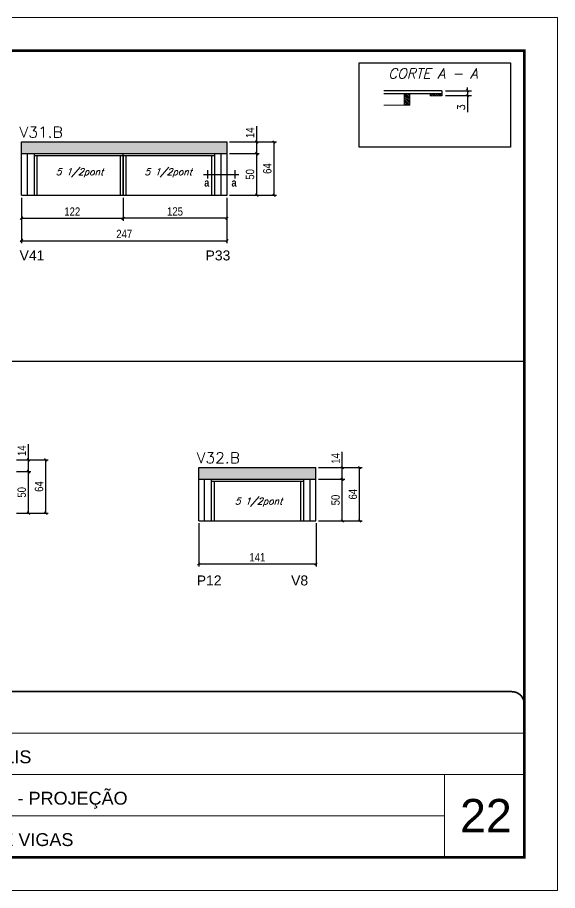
# Model space of a CAD drawing. Header units: millimetres. Extents: x 2921 to 9246, y 316 to 11751.
# Drawn here: x 5342 to 5991, y 3762 to 4812 of the extents above; entities that cross this region are included whole.
import ezdxf
from ezdxf.enums import TextEntityAlignment as Align

# ---------------------------------------------------------------- set-up
doc = ezdxf.new("R2010")
doc.units = ezdxf.units.MM
for name, pattern in [('CONTINUO', [0]), ('DASHED', [0.75, 0.5, -0.25]), ('HIDDEN', [9.525, 6.35, -3.175])]:
    doc.linetypes.add(name, pattern=pattern)
for name, color, linetype in [('1', 3, 'Continuous'), ('5', 5, 'Continuous'), ('8', 8, 'Continuous'), ('COTA', 241, 'Continuous'), ('Cotas', 1, 'Continuous'), ('detalhes', 4, 'Continuous'), ('Hachura', 253, 'Continuous'), ('NOMENCLATURA', 7, 'Continuous'), ('Painéis', 200, 'Continuous'), ('SARR_2.2x7', 40, 'Continuous'), ('SARR_3.5x7', 81, 'Continuous'), ('texto', 7, 'Continuous')]:
    doc.layers.add(name, color=color, linetype=linetype)
for name, color, linetype, lineweight in [('CARIMBO', 255, 'Continuous', 9), ('Folhas', 255, 'Continuous', 9), ('Madeira', 126, 'Continuous', 18), ('SARRAFO DE PRESSAO', 251, 'DASHED', 9), ('TEXTO PILAR', 3, 'Continuous', 15), ('Texto Seção', 7, 'Continuous', 15)]:
    doc.layers.add(name, color=color, linetype=linetype, lineweight=lineweight)
doc.styles.add('arial', font='arial.ttf')
doc.styles.add('COTA TECNICA', font='techl___.ttf', dxfattribs={"height": 10})
doc.styles.add('REGUA-120', font='ROMANS.shx', dxfattribs={"height": 15})
doc.styles.add('Romans', font='romans.shx')
doc.styles.get("Standard").update_dxf_attribs({"font": 'arial.ttf'})
doc.styles.add('TECNICA', font='techb___.ttf', dxfattribs={"height": 10})
doc.dimstyles.new('COTA PARA DETALHES', dxfattribs={"dimtxt": 9, "dimasz": 4, "dimexe": 5, "dimexo": 5, "dimgap": 3, "dimtad": 1, "dimdec": 1, "dimlfac": 0.5, "dimzin": 12, "dimdsep": 46, "dimtxsty": 'Romans', "dimblk": 'ARCHTICK', "dimcen": 10, "dimdle": 5, "dimclrd": 4, "dimclre": 4, "dimclrt": 240, "dimadec": 1, "dimazin": 3, "dimtfac": 1, "dimtdec": 1, "dimtmove": 0, "dimatfit": 3, "dimldrblk": 'ARCHTICK', "dimfxl": 1, "dimtolj": 1, "dimtzin": 12, "dimarcsym": 0})
doc.dimstyles.new('PAINEL', dxfattribs={"dimtxt": 10, "dimasz": 3, "dimexe": 3, "dimexo": 3, "dimgap": 3, "dimtad": 1, "dimdec": 1, "dimzin": 12, "dimdsep": 46, "dimtxsty": 'COTA TECNICA', "dimblk1": 'OBLIQUE', "dimblk2": 'OBLIQUE', "dimsah": 1, "dimcen": 0.9, "dimclrd": 4, "dimclre": 4, "dimclrt": 240, "dimadec": 1, "dimazin": 3, "dimtfac": 1, "dimtdec": 1, "dimtmove": 0, "dimatfit": 3, "dimfxl": 1, "dimtolj": 1, "dimtzin": 12, "dimarcsym": 0})
pattern_1 = [(315, (1198.1604, -6856.1914), (1.12253202, 1.12253202), [])]

# ---------------------------------------------------------------- blocks, each defined once
blk = doc.blocks.new('9999999999')
at = {"color": 30, "linetype": 'CONTINUO'}
for p, q in [((98564.6, 34379.6), (99584, 34379.6)), ((98564.6, 34329.8), (99488, 34329.8)), ((99584, 34329.8), (99488, 34329.8)), ((99488, 34329.8), (99488, 34230.2)), ((98564.6, 34280), (99488, 34280))]:
    blk.add_line(p, q, dxfattribs=at)
at = {"color": 30, "linetype": 'CONTINUO', "const_width": 2}
blk.add_lwpolyline([(99584, 34230.2), (99584, 34414.4, 0.414214), (99569, 34429.4), (98229, 34429.4, 0.414214), (98214, 34414.4), (98214, 34245.2, 0.414214), (98229, 34230.2), (99584, 34230.2)], format="xyb", dxfattribs=at)
at = {"layer": 'Folhas'}
blk.add_lwpolyline([(98139, 34190.2), (99624, 34190.2), (99624, 35240.2), (98139, 35240.2)], close=True, dxfattribs=at)
at = {"layer": 'Folhas', "color": 30, "const_width": 3}
blk.add_lwpolyline([(98214, 34230.2), (99584, 34230.2), (99584, 35200.2), (98214, 35200.2)], close=True, dxfattribs=at)
at = {"color": 7, "linetype": 'Continuous', "ltscale": 5, "style": 'arial'}
for s, p in [('INDIANOPOLIS', (98837.7, 34343.3)), ('1° SUBSOLO - PROJEÇÃO', (98837.7, 34293.5)), ('LATERAL DE VIGAS', (98837.7, 34243.7))]:
    blk.add_text(s, height=15.483, dxfattribs=at).set_placement(p)
blk = doc.blocks.new('_ArchTick')
at = {"color": 0, "linetype": 'ByBlock', "const_width": 0.15}
blk.add_lwpolyline([(-0.5, -0.5), (0.5, 0.5)], dxfattribs=at)
blk = doc.blocks.new('*D294')
at = {"layer": 'COTA', "color": 4, "lineweight": -2, "transparency": 16777216}
for p, q in [((5882.9, 4723.6), (5882.9, 4727.6)), ((5856.6, 4723.6), (5887.9, 4723.6)), ((5856.6, 4717.6), (5887.9, 4717.6)), ((5882.9, 4723.6), (5882.9, 4717.6)), ((5882.9, 4717.6), (5882.9, 4697.6))]:
    blk.add_line(p, q, dxfattribs=at)
at = {"layer": 'Defpoints', "color": 0, "transparency": 16777216}
for p in [(5851.6, 4723.6), (5851.6, 4717.6), (5882.9, 4717.6)]:
    blk.add_point(p, dxfattribs=at)
at = {"layer": 'COTA', "color": 4, "lineweight": -2, "transparency": 16777216, "xscale": 4, "yscale": 4, "zscale": 4}
for p, rotation in [((5882.9, 4723.6), 270), ((5882.9, 4717.6), 90)]:
    blk.add_blockref('_ArchTick', p, dxfattribs=dict(at, rotation=rotation))
at = {"layer": 'COTA', "color": 240, "transparency": 16777216, "insert": (5875.4, 4703.6), "char_height": 9, "attachment_point": 5, "rotation": 90, "style": 'Romans'}
blk.add_mtext('\\A1;3', dxfattribs=at)
blk = doc.blocks.new('_Oblique')
at = {"layer": '1', "color": 0, "lineweight": -2}
blk.add_line((-0.5, -0.5), (0.5, 0.5), dxfattribs=at)
blk = doc.blocks.new('*D295')
at = {"layer": 'Defpoints', "color": 0, "transparency": 16777216}
for p in [(5468.8, 4597.9), (5593.8, 4597.9), (5468.8, 4570.2)]:
    blk.add_point(p, dxfattribs=at)
at = {"layer": 'Painéis', "color": 4, "lineweight": -2, "transparency": 16777216}
for p, q in [((5468.8, 4594.9), (5468.8, 4567.2)), ((5593.8, 4594.9), (5593.8, 4567.2)), ((5593.8, 4570.2), (5468.8, 4570.2))]:
    blk.add_line(p, q, dxfattribs=at)
at = {"layer": 'Painéis', "color": 4, "lineweight": -2, "transparency": 16777216, "xscale": 3, "yscale": 3, "zscale": 3, "rotation": 180}
blk.add_blockref('_Oblique', (5468.8, 4570.2), dxfattribs=at)
at = {"layer": 'Painéis', "color": 4, "lineweight": -2, "transparency": 16777216, "xscale": 3, "yscale": 3, "zscale": 3}
blk.add_blockref('_Oblique', (5593.8, 4570.2), dxfattribs=at)
at = {"layer": 'Painéis', "color": 240, "lineweight": 5, "transparency": 16777216, "insert": (5531.3, 4578.3), "char_height": 10, "attachment_point": 5, "style": 'COTA TECNICA'}
blk.add_mtext('\\A1;125', dxfattribs=at)
blk = doc.blocks.new('*D946')
at = {"layer": 'Defpoints', "color": 0, "transparency": 16777216}
for p in [(5593.8, 4661.9), (5650.4, 4661.9), (5593.8, 4597.9)]:
    blk.add_point(p, dxfattribs=at)
at = {"layer": 'Painéis', "color": 4, "lineweight": -2, "transparency": 16777216}
for p, q in [((5596.8, 4661.9), (5653.4, 4661.9)), ((5650.4, 4597.9), (5650.4, 4661.9)), ((5596.8, 4597.9), (5653.4, 4597.9))]:
    blk.add_line(p, q, dxfattribs=at)
at = {"layer": 'Painéis', "color": 4, "lineweight": -2, "transparency": 16777216, "xscale": 3, "yscale": 3, "zscale": 3}
for p, rotation in [((5650.4, 4661.9), 90), ((5650.4, 4597.9), 270)]:
    blk.add_blockref('_Oblique', p, dxfattribs=dict(at, rotation=rotation))
at = {"layer": 'Painéis', "color": 240, "lineweight": 5, "transparency": 16777216, "insert": (5642.3, 4629.9), "char_height": 10, "attachment_point": 5, "rotation": 90, "style": 'COTA TECNICA'}
blk.add_mtext('\\A1;64', dxfattribs=at)
blk = doc.blocks.new('*D947')
at = {"layer": 'Defpoints', "color": 0, "transparency": 16777216}
for p in [(5593.8, 4647.9), (5629.6, 4647.9), (5593.8, 4597.9)]:
    blk.add_point(p, dxfattribs=at)
at = {"layer": 'Painéis', "color": 4, "lineweight": -2, "transparency": 16777216}
for p, q in [((5596.8, 4647.9), (5632.6, 4647.9)), ((5629.6, 4597.9), (5629.6, 4647.9)), ((5596.8, 4597.9), (5632.6, 4597.9))]:
    blk.add_line(p, q, dxfattribs=at)
at = {"layer": 'Painéis', "color": 4, "lineweight": -2, "transparency": 16777216, "xscale": 3, "yscale": 3, "zscale": 3}
for p, rotation in [((5629.6, 4647.9), 90), ((5629.6, 4597.9), 270)]:
    blk.add_blockref('_Oblique', p, dxfattribs=dict(at, rotation=rotation))
at = {"layer": 'Painéis', "color": 240, "lineweight": 5, "transparency": 16777216, "insert": (5621.5, 4622.9), "char_height": 10, "attachment_point": 5, "rotation": 90, "style": 'COTA TECNICA'}
blk.add_mtext('\\A1;50', dxfattribs=at)
blk = doc.blocks.new('*D948')
at = {"layer": 'Defpoints', "color": 0, "transparency": 16777216}
for p in [(5593.8, 4661.9), (5629.6, 4661.9), (5593.8, 4647.9)]:
    blk.add_point(p, dxfattribs=at)
at = {"layer": 'Painéis', "color": 4, "lineweight": -2, "transparency": 16777216}
for p, q in [((5629.6, 4661.9), (5629.6, 4681)), ((5596.8, 4661.9), (5632.6, 4661.9)), ((5629.6, 4647.9), (5629.6, 4661.9)), ((5596.8, 4647.9), (5632.6, 4647.9))]:
    blk.add_line(p, q, dxfattribs=at)
at = {"layer": 'Painéis', "color": 4, "lineweight": -2, "transparency": 16777216, "xscale": 3, "yscale": 3, "zscale": 3}
for p, rotation in [((5629.6, 4661.9), 90), ((5629.6, 4647.9), 270)]:
    blk.add_blockref('_Oblique', p, dxfattribs=dict(at, rotation=rotation))
at = {"layer": 'Painéis', "color": 240, "lineweight": 5, "transparency": 16777216, "insert": (5621.5, 4673), "char_height": 10, "attachment_point": 5, "rotation": 90, "style": 'COTA TECNICA'}
blk.add_mtext('\\A1;14', dxfattribs=at)
blk = doc.blocks.new('*D949')
at = {"layer": 'Defpoints', "color": 0, "transparency": 16777216}
for p in [(5346.8, 4597.9), (5468.8, 4597.9), (5468.8, 4570.2)]:
    blk.add_point(p, dxfattribs=at)
at = {"layer": 'Painéis', "color": 4, "lineweight": -2, "transparency": 16777216}
for p, q in [((5346.8, 4594.9), (5346.8, 4567.2)), ((5468.8, 4594.9), (5468.8, 4567.2)), ((5346.8, 4570.2), (5468.8, 4570.2))]:
    blk.add_line(p, q, dxfattribs=at)
at = {"layer": 'Painéis', "color": 4, "lineweight": -2, "transparency": 16777216, "xscale": 3, "yscale": 3, "zscale": 3, "rotation": 180}
blk.add_blockref('_Oblique', (5346.8, 4570.2), dxfattribs=at)
at = {"layer": 'Painéis', "color": 4, "lineweight": -2, "transparency": 16777216, "xscale": 3, "yscale": 3, "zscale": 3}
blk.add_blockref('_Oblique', (5468.8, 4570.2), dxfattribs=at)
at = {"layer": 'Painéis', "color": 240, "lineweight": 5, "transparency": 16777216, "insert": (5407.8, 4578.2), "char_height": 10, "attachment_point": 5, "style": 'COTA TECNICA'}
blk.add_mtext('\\A1;122', dxfattribs=at)
blk = doc.blocks.new('*D956')
at = {"layer": 'Defpoints', "color": 0, "transparency": 16777216}
for p in [(5337.8, 4279.5), (5376, 4279.5), (5337.8, 4215.5)]:
    blk.add_point(p, dxfattribs=at)
at = {"layer": 'Painéis', "color": 4, "lineweight": -2, "transparency": 16777216}
for p, q in [((5340.8, 4279.5), (5379, 4279.5)), ((5376, 4215.5), (5376, 4279.5)), ((5340.8, 4215.5), (5379, 4215.5))]:
    blk.add_line(p, q, dxfattribs=at)
at = {"layer": 'Painéis', "color": 4, "lineweight": -2, "transparency": 16777216, "xscale": 3, "yscale": 3, "zscale": 3}
for p, rotation in [((5376, 4279.5), 90), ((5376, 4215.5), 270)]:
    blk.add_blockref('_Oblique', p, dxfattribs=dict(at, rotation=rotation))
at = {"layer": 'Painéis', "color": 240, "lineweight": 5, "transparency": 16777216, "insert": (5367.9, 4247.5), "char_height": 10, "attachment_point": 5, "rotation": 90, "style": 'COTA TECNICA'}
blk.add_mtext('\\A1;64', dxfattribs=at)
blk = doc.blocks.new('*D957')
at = {"layer": 'Defpoints', "color": 0, "transparency": 16777216}
for p in [(5337.8, 4265.5), (5355.2, 4265.5), (5337.8, 4215.5)]:
    blk.add_point(p, dxfattribs=at)
at = {"layer": 'Painéis', "color": 4, "lineweight": -2, "transparency": 16777216}
for p, q in [((5340.8, 4265.5), (5358.2, 4265.5)), ((5355.2, 4215.5), (5355.2, 4265.5)), ((5340.8, 4215.5), (5358.2, 4215.5))]:
    blk.add_line(p, q, dxfattribs=at)
at = {"layer": 'Painéis', "color": 4, "lineweight": -2, "transparency": 16777216, "xscale": 3, "yscale": 3, "zscale": 3}
for p, rotation in [((5355.2, 4265.5), 90), ((5355.2, 4215.5), 270)]:
    blk.add_blockref('_Oblique', p, dxfattribs=dict(at, rotation=rotation))
at = {"layer": 'Painéis', "color": 240, "lineweight": 5, "transparency": 16777216, "insert": (5347.1, 4240.5), "char_height": 10, "attachment_point": 5, "rotation": 90, "style": 'COTA TECNICA'}
blk.add_mtext('\\A1;50', dxfattribs=at)
blk = doc.blocks.new('*D958')
at = {"layer": 'Defpoints', "color": 0, "transparency": 16777216}
for p in [(5337.8, 4279.5), (5355.2, 4279.5), (5337.8, 4265.5)]:
    blk.add_point(p, dxfattribs=at)
at = {"layer": 'Painéis', "color": 4, "lineweight": -2, "transparency": 16777216}
for p, q in [((5355.2, 4279.5), (5355.2, 4298.6)), ((5340.8, 4279.5), (5358.2, 4279.5)), ((5355.2, 4265.5), (5355.2, 4279.5)), ((5340.8, 4265.5), (5358.2, 4265.5))]:
    blk.add_line(p, q, dxfattribs=at)
at = {"layer": 'Painéis', "color": 4, "lineweight": -2, "transparency": 16777216, "xscale": 3, "yscale": 3, "zscale": 3}
for p, rotation in [((5355.2, 4279.5), 90), ((5355.2, 4265.5), 270)]:
    blk.add_blockref('_Oblique', p, dxfattribs=dict(at, rotation=rotation))
at = {"layer": 'Painéis', "color": 240, "lineweight": 5, "transparency": 16777216, "insert": (5347.2, 4290.6), "char_height": 10, "attachment_point": 5, "rotation": 90, "style": 'COTA TECNICA'}
blk.add_mtext('\\A1;14', dxfattribs=at)
blk = doc.blocks.new('*D960')
at = {"layer": 'Defpoints', "color": 0, "transparency": 16777216}
for p in [(5700.8, 4270.3), (5753.2, 4270.3), (5700.8, 4206.3)]:
    blk.add_point(p, dxfattribs=at)
at = {"layer": 'Painéis', "color": 4, "lineweight": -2, "transparency": 16777216}
for p, q in [((5703.8, 4270.3), (5756.2, 4270.3)), ((5753.2, 4206.3), (5753.2, 4270.3)), ((5703.8, 4206.3), (5756.2, 4206.3))]:
    blk.add_line(p, q, dxfattribs=at)
at = {"layer": 'Painéis', "color": 4, "lineweight": -2, "transparency": 16777216, "xscale": 3, "yscale": 3, "zscale": 3}
for p, rotation in [((5753.2, 4270.3), 90), ((5753.2, 4206.3), 270)]:
    blk.add_blockref('_Oblique', p, dxfattribs=dict(at, rotation=rotation))
at = {"layer": 'Painéis', "color": 240, "lineweight": 5, "transparency": 16777216, "insert": (5745.1, 4238.3), "char_height": 10, "attachment_point": 5, "rotation": 90, "style": 'COTA TECNICA'}
blk.add_mtext('\\A1;64', dxfattribs=at)
blk = doc.blocks.new('*D961')
at = {"layer": 'Defpoints', "color": 0, "transparency": 16777216}
for p in [(5700.8, 4256.3), (5732.4, 4256.3), (5700.8, 4206.3)]:
    blk.add_point(p, dxfattribs=at)
at = {"layer": 'Painéis', "color": 4, "lineweight": -2, "transparency": 16777216}
for p, q in [((5703.8, 4256.3), (5735.4, 4256.3)), ((5732.4, 4206.3), (5732.4, 4256.3)), ((5703.8, 4206.3), (5735.4, 4206.3))]:
    blk.add_line(p, q, dxfattribs=at)
at = {"layer": 'Painéis', "color": 4, "lineweight": -2, "transparency": 16777216, "xscale": 3, "yscale": 3, "zscale": 3}
for p, rotation in [((5732.4, 4256.3), 90), ((5732.4, 4206.3), 270)]:
    blk.add_blockref('_Oblique', p, dxfattribs=dict(at, rotation=rotation))
at = {"layer": 'Painéis', "color": 240, "lineweight": 5, "transparency": 16777216, "insert": (5724.3, 4231.3), "char_height": 10, "attachment_point": 5, "rotation": 90, "style": 'COTA TECNICA'}
blk.add_mtext('\\A1;50', dxfattribs=at)
blk = doc.blocks.new('*D962')
at = {"layer": 'Defpoints', "color": 0, "transparency": 16777216}
for p in [(5700.8, 4270.3), (5732.4, 4270.3), (5700.8, 4256.3)]:
    blk.add_point(p, dxfattribs=at)
at = {"layer": 'Painéis', "color": 4, "lineweight": -2, "transparency": 16777216}
for p, q in [((5732.4, 4270.3), (5732.4, 4289.4)), ((5703.8, 4270.3), (5735.4, 4270.3)), ((5732.4, 4256.3), (5732.4, 4270.3)), ((5703.8, 4256.3), (5735.4, 4256.3))]:
    blk.add_line(p, q, dxfattribs=at)
at = {"layer": 'Painéis', "color": 4, "lineweight": -2, "transparency": 16777216, "xscale": 3, "yscale": 3, "zscale": 3}
for p, rotation in [((5732.4, 4270.3), 90), ((5732.4, 4256.3), 270)]:
    blk.add_blockref('_Oblique', p, dxfattribs=dict(at, rotation=rotation))
at = {"layer": 'Painéis', "color": 240, "lineweight": 5, "transparency": 16777216, "insert": (5724.4, 4281.3), "char_height": 10, "attachment_point": 5, "rotation": 90, "style": 'COTA TECNICA'}
blk.add_mtext('\\A1;14', dxfattribs=at)
blk = doc.blocks.new('*D334')
at = {"layer": 'Defpoints', "color": 0, "transparency": 16777216}
for p in [(5346.8, 4597.9), (5593.8, 4597.9), (5593.8, 4543.2)]:
    blk.add_point(p, dxfattribs=at)
at = {"layer": 'Painéis', "color": 4, "lineweight": -2, "transparency": 16777216}
for p, q in [((5346.8, 4594.9), (5346.8, 4540.2)), ((5593.8, 4594.9), (5593.8, 4540.2)), ((5346.8, 4543.2), (5593.8, 4543.2))]:
    blk.add_line(p, q, dxfattribs=at)
at = {"layer": 'Painéis', "color": 4, "lineweight": -2, "transparency": 16777216, "xscale": 3, "yscale": 3, "zscale": 3, "rotation": 180}
blk.add_blockref('_Oblique', (5346.8, 4543.2), dxfattribs=at)
at = {"layer": 'Painéis', "color": 4, "lineweight": -2, "transparency": 16777216, "xscale": 3, "yscale": 3, "zscale": 3}
blk.add_blockref('_Oblique', (5593.8, 4543.2), dxfattribs=at)
at = {"layer": 'Painéis', "color": 240, "lineweight": 5, "transparency": 16777216, "insert": (5470.3, 4551.3), "char_height": 10, "attachment_point": 5, "style": 'COTA TECNICA'}
blk.add_mtext('\\A1;247', dxfattribs=at)
blk = doc.blocks.new('*D313')
at = {"layer": 'Defpoints', "color": 0, "transparency": 16777216}
for p in [(5559.8, 4206.3), (5700.8, 4206.3), (5700.8, 4154.4)]:
    blk.add_point(p, dxfattribs=at)
at = {"layer": 'Painéis', "color": 4, "lineweight": -2, "transparency": 16777216}
for p, q in [((5559.8, 4203.3), (5559.8, 4151.4)), ((5700.8, 4203.3), (5700.8, 4151.4)), ((5559.8, 4154.4), (5700.8, 4154.4))]:
    blk.add_line(p, q, dxfattribs=at)
at = {"layer": 'Painéis', "color": 4, "lineweight": -2, "transparency": 16777216, "xscale": 3, "yscale": 3, "zscale": 3, "rotation": 180}
blk.add_blockref('_Oblique', (5559.8, 4154.4), dxfattribs=at)
at = {"layer": 'Painéis', "color": 4, "lineweight": -2, "transparency": 16777216, "xscale": 3, "yscale": 3, "zscale": 3}
blk.add_blockref('_Oblique', (5700.8, 4154.4), dxfattribs=at)
at = {"layer": 'Painéis', "color": 240, "lineweight": 5, "transparency": 16777216, "insert": (5630.3, 4162.4), "char_height": 10, "attachment_point": 5, "style": 'COTA TECNICA'}
blk.add_mtext('\\A1;141', dxfattribs=at)

msp = doc.modelspace()

# ---------------------------------------------------------------- hatches: boundary and pattern name
at = {"layer": 'COTA', "linetype": 'ByBlock'}
h = msp.add_hatch(dxfattribs=at)
h.set_pattern_fill('AR-CONC', color=256, scale=0.03)
h.set_pattern_definition([(50, (3660.1115, -11893.9016), (5.4655401, -0.4781726), [0.5715, -6.2865]), (355, (3660.1115, -11893.9016), (-1.0573026, 5.7317054), [0.4572, -5.0292175]), (100.451445, (3660.567, -11893.9414), (4.4082374, 5.2535326), [0.4857003, -5.3427073]), (46.1842, (3660.1115, -11892.3776), (8.1323712, -1.2612698), [0.85725, -9.42975]), (96.63556, (3660.789, -11892.483), (7.122124, 7.4227837), [0.7285507, -8.0140682]), (351.18415, (3660.1115, -11892.3776), (7.122124, 7.4227837), [0.685799, -7.543792]), (21, (3660.8735, -11892.7586), (4.5484317, -3.067956), [0.5715, -6.2865]), (326, (3660.8735, -11892.7586), (1.8540609, 5.525639), [0.4572, -5.0292]), (71.451445, (3661.2526, -11893.014), (6.4024926, 2.457683), [0.4857003, -5.3426981]), (37.5, (3660.1115, -11893.9016), (0.0926581, 2.53665117), [0, -4.96824, 0, -5.1054, 0, -5.04825]), (7.5, (3660.1115, -11893.9016), (2.00458988, 3.00541724), [0, -2.91084, 0, -4.85394, 0, -1.92405]), (327.5, (3658.4123, -11893.9016), (4.06771786, -0.17186232), [0, -1.905, 0, -5.9436, 0, -7.8867]), (317.5, (3657.6503, -11893.9016), (4.44387544, 0.7627947), [0, -2.4765, 0, -3.94716, 0, -5.6007])])
h.paths.add_polyline_path([(5593.83, 4647.93), (5593.83, 4661.93), (5346.83, 4661.93), (5346.83, 4647.93)])
h = msp.add_hatch(dxfattribs=at)
h.set_pattern_fill('AR-CONC', color=256, scale=0.03)
h.set_pattern_definition([(50, (3812.0444, -12285.553), (5.4655401, -0.4781726), [0.5715, -6.2865]), (355, (3812.0444, -12285.553), (-1.0573026, 5.7317054), [0.4572, -5.0292175]), (100.451445, (3812.5, -12285.593), (4.4082374, 5.2535326), [0.4857003, -5.3427073]), (46.1842, (3812.0444, -12284.029), (8.1323712, -1.2612698), [0.85725, -9.42975]), (96.63556, (3812.722, -12284.134), (7.122124, 7.4227837), [0.7285507, -8.0140682]), (351.18415, (3812.044, -12284.029), (7.122124, 7.4227837), [0.685799, -7.543792]), (21, (3812.8064, -12284.41), (4.5484317, -3.067956), [0.5715, -6.2865]), (326, (3812.8064, -12284.41), (1.8540609, 5.525639), [0.4572, -5.0292]), (71.451445, (3813.1854, -12284.6657), (6.4024926, 2.457683), [0.4857003, -5.3426981]), (37.5, (3812.0444, -12285.553), (0.0926581, 2.53665117), [0, -4.96824, 0, -5.1054, 0, -5.04825]), (7.5, (3812.0444, -12285.553), (2.00458988, 3.00541724), [0, -2.91084, 0, -4.85394, 0, -1.92405]), (327.5, (3810.3451, -12285.553), (4.06771786, -0.17186232), [0, -1.905, 0, -5.9436, 0, -7.8867]), (317.5, (3809.583, -12285.553), (4.44387544, 0.7627947), [0, -2.4765, 0, -3.94716, 0, -5.6007])])
h.paths.add_polyline_path([(5559.76, 4270.28), (5559.76, 4256.28), (5700.76, 4256.28), (5700.76, 4270.28)])
at = {"layer": 'Hachura'}
h = msp.add_hatch(dxfattribs=at)
h.set_pattern_fill('ANSI31', color=256, scale=0.5, angle=270, style=0)
h.set_pattern_definition(pattern_1)
h.paths.add_polyline_path([(5813.74, 4719.99), (5806.74, 4719.99), (5806.74, 4705.99), (5813.74, 4705.99)])
h = msp.add_hatch(dxfattribs=at)
h.set_pattern_fill('ANSI31', color=256, scale=0.5, angle=270, style=0)
h.set_pattern_definition(pattern_1)
h.paths.add_polyline_path([(5838.12, 4719.99), (5838.12, 4717.59), (5852.1, 4717.59), (5852.1, 4719.99)])

# ---------------------------------------------------------------- linework, layer by layer
at = {"layer": '8', "linetype": 'ByBlock'}
msp.add_line((4581.13, 4398.18), (5951.13, 4398.18), dxfattribs=at)
at = {"layer": 'COTA', "linetype": 'ByBlock'}
for p, q in [((5346.83, 4661.93), (5593.83, 4661.93)), ((5346.83, 4647.93), (5346.83, 4661.93)), ((5593.83, 4647.93), (5593.83, 4661.93)), ((5559.76, 4270.28), (5700.76, 4270.28)), ((5559.76, 4256.28), (5559.76, 4270.28)), ((5700.76, 4256.28), (5700.76, 4270.28))]:
    msp.add_line(p, q, dxfattribs=at)
at = {"layer": 'Cotas', "linetype": 'HIDDEN', "ltscale": 50}
msp.add_lwpolyline([(5752.76, 4756.99), (5934.72, 4756.99), (5934.72, 4655.55), (5752.76, 4655.55)], close=True, dxfattribs=at)
at = {"layer": 'Madeira'}
msp.add_lwpolyline([(5813.74, 4719.99), (5813.74, 4705.99), (5782.26, 4705.99)], dxfattribs=at)
for points in [[(5813.74, 4705.99), (5813.74, 4719.99), (5806.74, 4719.99), (5806.74, 4705.99)], [(5838.12, 4719.99), (5852.1, 4719.99), (5852.1, 4717.59), (5838.12, 4717.59)]]:
    msp.add_lwpolyline(points, close=True, dxfattribs=at)
at = {"layer": 'NOMENCLATURA', "linetype": 'Continuous'}
for p, q in [((5565.45, 4622.93), (5608.21, 4622.93)), ((5570.45, 4627.9), (5570.45, 4617.95)), ((5603.21, 4627.9), (5603.21, 4617.95))]:
    msp.add_line(p, q, dxfattribs=at)
at = {"layer": 'Painéis', "linetype": 'ByBlock'}
for p, q in [((5852.1, 4723.59), (5782.25, 4723.59)), ((5852.1, 4719.99), (5782.26, 4719.99)), ((5852.1, 4723.59), (5852.1, 4717.59)), ((5346.83, 4597.93), (5346.83, 4647.93)), ((5346.83, 4647.93), (5593.83, 4647.93)), ((5468.83, 4597.93), (5468.83, 4647.93)), ((5346.83, 4597.93), (5593.83, 4597.93)), ((5559.76, 4206.28), (5559.76, 4256.28)), ((5559.76, 4256.28), (5700.76, 4256.28)), ((5559.76, 4206.28), (5700.76, 4206.28))]:
    msp.add_line(p, q, dxfattribs=at)
at = {"layer": 'Painéis'}
for p, q in [((5593.83, 4597.93), (5593.83, 4647.93)), ((5700.76, 4206.28), (5700.76, 4256.28))]:
    msp.add_line(p, q, dxfattribs=at)
at = {"layer": 'SARR_2.2x7', "linetype": 'Continuous'}
for p, q in [((5353.83, 4597.93), (5353.83, 4647.93)), ((5361.83, 4645.73), (5468.83, 4645.73)), ((5468.83, 4645.73), (5578.83, 4645.73)), ((5586.83, 4597.93), (5586.83, 4647.93)), ((5566.76, 4206.28), (5566.76, 4256.28)), ((5574.76, 4254.08), (5685.76, 4254.08)), ((5693.76, 4206.28), (5693.76, 4256.28))]:
    msp.add_line(p, q, dxfattribs=at)
at = {"layer": 'SARR_3.5x7'}
for p, q in [((5361.83, 4647.93), (5361.83, 4597.93)), ((5365.33, 4645.73), (5365.33, 4597.93)), ((5465.33, 4645.73), (5465.33, 4597.93)), ((5468.83, 4645.73), (5468.83, 4597.93)), ((5472.33, 4645.73), (5472.33, 4597.93)), ((5575.33, 4645.73), (5575.33, 4597.93)), ((5578.83, 4647.93), (5578.83, 4597.93)), ((5574.76, 4256.28), (5574.76, 4206.28)), ((5578.26, 4254.08), (5578.26, 4206.28)), ((5682.26, 4254.08), (5682.26, 4206.28)), ((5685.76, 4256.28), (5685.76, 4206.28))]:
    msp.add_line(p, q, dxfattribs=at)

# ---------------------------------------------------------------- block references
at = {"layer": 'SARRAFO DE PRESSAO', "color": 6, "linetype": 'ByBlock'}
msp.add_blockref('9999999999', (-93632.85, -30428.56), dxfattribs=at)

# ---------------------------------------------------------------- texts
at = {"layer": '5', "linetype": 'Continuous'}
for s, p in [('V41', (5344.49, 4519.46)), ('P33', (5568.02, 4519.46)), ('P12', (5557.43, 4128.58)), ('V8', (5670.86, 4128.58))]:
    msp.add_text(s, height=12, rotation=0.00004, dxfattribs=at).set_placement(p)
at = {"layer": 'CARIMBO', "style": 'arial'}
msp.add_text('22', height=40, dxfattribs=at).set_placement((5873.99, 3831.79))
at = {"layer": 'detalhes', "style": 'TECNICA'}
for p in [(5566.44, 4608.27), (5599.22, 4608.27)]:
    msp.add_text('a', height=9.6, dxfattribs=at).set_placement(p)
at = {"layer": 'texto', "color": 2, "char_height": 8, "attachment_point": 5, "style": 'Romans'}
for insert in [(5416.6, 4624.84), (5523.23, 4624.84), (5631.8, 4228.74)]:
    msp.add_mtext('{\\Q19;\\C256;5 1/2pont}', dxfattribs=dict(at, insert=insert))
at = {"layer": 'TEXTO PILAR', "color": 3, "style": 'Romans', "oblique": 15}
msp.add_text('CORTE A - A', height=12, dxfattribs=at).set_placement((5841.38, 4744.24), align=Align.MIDDLE)
at = {"layer": 'Texto Seção', "style": 'REGUA-120', "width": 1.05}
for s, p in [('V31.B', (5344.37, 4667.24)), ('V32.B', (5557.3, 4275.59))]:
    msp.add_text(s, height=13, dxfattribs=at).set_placement(p)

# ---------------------------------------------------------------- dimensions: what is measured, and where the dimension line sits
at = {"layer": 'COTA'}
dim = msp.add_linear_dim(base=(5882.94, 4717.59), p1=(5851.6, 4723.59), p2=(5851.6, 4717.59), angle=90, dimstyle='COTA PARA DETALHES', dxfattribs=at)
dim.commit()
dim.dimension.update_dxf_attribs({"geometry": '*D294', "text_midpoint": (5875.44, 4703.59)})
at = {"layer": 'Painéis', "lineweight": 5}
for base, p1, p2, angle, picture, middle in [((5629.6, 4661.93), (5593.83, 4647.93), (5593.83, 4661.93), 90, '*D948', (5621.53, 4672.99)), ((5650.37, 4661.93), (5593.83, 4597.93), (5593.83, 4661.93), 90, '*D946', (5642.27, 4629.93)), ((5629.6, 4647.93), (5593.83, 4597.93), (5593.83, 4647.93), 90, '*D947', (5621.49, 4622.93)), ((5468.83, 4570.16), (5593.83, 4597.93), (5468.83, 4597.93), 180, '*D295', (5531.33, 4578.27)), ((5355.23, 4279.51), (5337.81, 4265.51), (5337.81, 4279.51), 90, '*D958', (5347.16, 4290.57)), ((5732.44, 4270.28), (5700.76, 4256.28), (5700.76, 4270.28), 90, '*D962', (5724.36, 4281.33)), ((5376, 4279.51), (5337.81, 4215.51), (5337.81, 4279.51), 90, '*D956', (5367.9, 4247.51)), ((5355.23, 4265.51), (5337.81, 4215.51), (5337.81, 4265.51), 90, '*D957', (5347.12, 4240.51)), ((5753.21, 4270.28), (5700.76, 4206.28), (5700.76, 4270.28), 90, '*D960', (5745.1, 4238.28)), ((5732.44, 4256.28), (5700.76, 4206.28), (5700.76, 4256.28), 90, '*D961', (5724.33, 4231.28))]:
    dim = msp.add_linear_dim(base=base, p1=p1, p2=p2, angle=angle, dimstyle='PAINEL', dxfattribs=at)
    dim.commit()
    dim.dimension.update_dxf_attribs({"geometry": picture, "text_midpoint": middle})
for base, p1, p2, picture, middle in [((5468.83, 4570.16), (5346.83, 4597.93), (5468.83, 4597.93), '*D949', (5407.83, 4578.22)), ((5593.83, 4543.24), (5346.83, 4597.93), (5593.83, 4597.93), '*D334', (5470.33, 4551.32)), ((5700.76, 4154.38), (5559.76, 4206.28), (5700.76, 4206.28), '*D313', (5630.26, 4162.45))]:
    dim = msp.add_linear_dim(base=base, p1=p1, p2=p2, dimstyle='PAINEL', dxfattribs=at)
    dim.commit()
    dim.dimension.update_dxf_attribs({"geometry": picture, "text_midpoint": middle})

doc.saveas('drawing.dxf')
